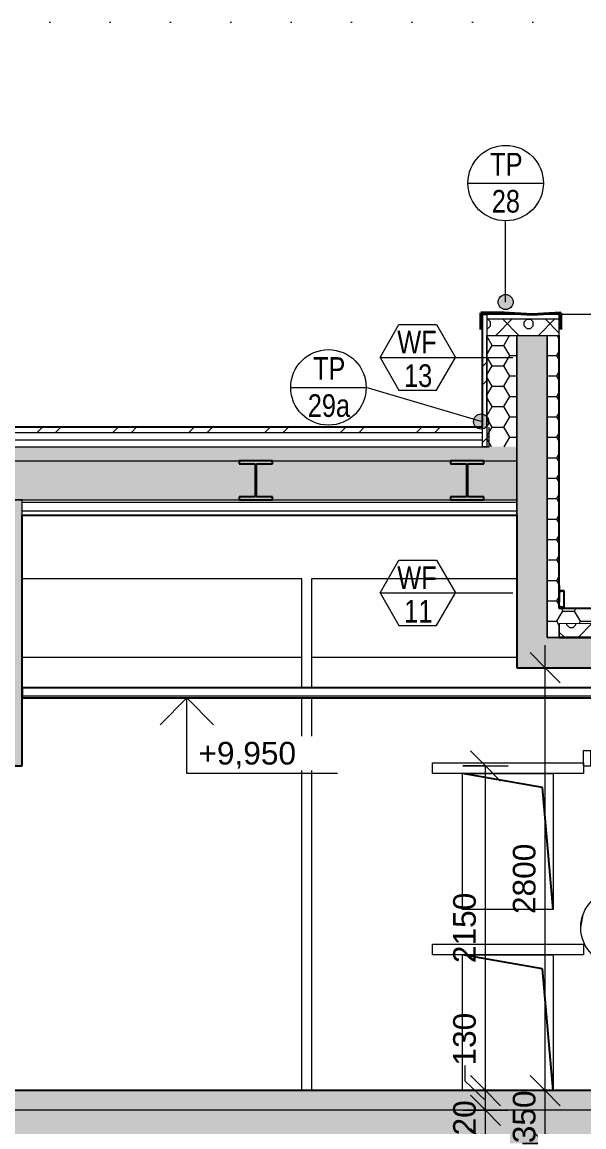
# Model space of a CAD drawing. Header units: millimetres. Extents: x -7743 to 191930, y -8645 to 72638.
# Drawn here: x 10940 to 14664, y 7110 to 14425 of the extents above; entities that cross this region are included whole.
import ezdxf

# ---------------------------------------------------------------- set-up
doc = ezdxf.new("R2010")
doc.units = ezdxf.units.MM
doc.linetypes.add('HA_Dash_3mm-S1mm', pattern=[300, 200, -100])
doc.linetypes.add('HA_Dot-S4mm', pattern=[400, 0, -400])
for name, color, linetype, lineweight in [('A-____-____-DIMS', 9, 'Continuous', 5), ('A-____-____-DIMS-100', 9, 'Continuous', 5), ('A-CLNG-____-IDEN', 9, 'Continuous', 9), ('A-CLNG-____-MCUT', 9, 'Continuous', 25), ('A-DETL-____-THIN', 9, 'Continuous', 9), ('A-DETL-____-WIDE', 9, 'Continuous', 40), ('A-DETL-GENF-OTLN', 9, 'Continuous', 9), ('A-FLOR-____-MCUT', 9, 'Continuous', 25), ('A-FLOR-____-PATT', 9, 'Continuous', 25), ('A-FLOR-LEVL-OTLN', 9, 'Continuous', 9), ('A-GENM-____-IDEN', 9, 'Continuous', 9), ('A-GENM-____-MCUT', 9, 'Continuous', 9), ('A-GENM-____-OTLN', 9, 'Continuous', 9), ('A-ROOF-____-MCUT', 9, 'Continuous', 25), ('A-ROOF-____-PATT', 9, 'Continuous', 25), ('A-WALL-____-MCUT', 9, 'Continuous', 25), ('A-WALL-____-OTLN', 9, 'Continuous', 9), ('A-WALL-____-PATT', 9, 'Continuous', 25), ('G-____-____-DIMS', 9, 'Continuous', 5), ('G-____-____-TEXT', 9, 'Continuous', 5), ('I-WALL-____-MCUT', 9, 'Continuous', 25), ('I-WALL-____-OTLN', 9, 'Continuous', 9), ('S-BEAM-____-MCUT', 9, 'Continuous', 25), ('S-BEAM-____-OTLN', 9, 'Continuous', 9), ('S-COLS-____-OTLN', 9, 'Continuous', 9)]:
    doc.layers.add(name, color=color, linetype=linetype, lineweight=lineweight)
doc.styles.add('Arial', font='arial.ttf', dxfattribs={"height": 150})
doc.styles.add('Arial_3', font='arial.ttf', dxfattribs={"width": 0.8, "height": 150})
doc.dimstyles.new('Inner_Dimensions', dxfattribs={"dimscale": 304.8, "dimtxt": 153.03891, "dimasz": 0.656168, "dimexe": 0.492126, "dimexo": 0.0625, "dimgap": 0.065617, "dimtad": 1, "dimdec": 0, "dimzin": 0, "dimdsep": 46, "dimtxsty": 'Arial', "dimblk1": 'OBLIQUE', "dimblk2": 'OBLIQUE', "dimsah": 1, "dimcen": 0.09, "dimdle": 0.492126, "dimazin": 0, "dimtfac": 1, "dimtdec": 4, "dimtix": 1, "dimtmove": 0, "dimatfit": 3, "dimfxl": 0.492126, "dimfxlon": 1, "dimtvp": 1, "dimtolj": 1, "dimtzin": 0, "dimlwd": 9, "dimlwe": 9, "dimarcsym": 2})
doc.dimstyles.new('Inner_Dimensions_1', dxfattribs={"dimscale": 304.8, "dimtxt": 153.03891, "dimasz": 0.656168, "dimexe": 0.492126, "dimexo": 0.0625, "dimgap": 0.065617, "dimtad": 1, "dimdec": 0, "dimzin": 0, "dimdsep": 46, "dimtxsty": 'Arial', "dimblk1": 'OBLIQUE', "dimblk2": 'OBLIQUE', "dimsah": 1, "dimcen": 0.09, "dimdle": 0.492126, "dimazin": 0, "dimtfac": 1, "dimtdec": 4, "dimtix": 1, "dimtmove": 1, "dimatfit": 3, "dimfxl": 0.492126, "dimfxlon": 1, "dimtvp": 1, "dimtolj": 1, "dimtzin": 0, "dimlwd": 9, "dimlwe": 9, "dimarcsym": 2})
pattern_1 = [(0, (695.234, 1865.4), (117.188, 67.658), [78.125, -156.25]), (120, (695.234, 1865.4), (-117.18755, 67.65879), [78.125, -156.25]), (60, (695.234, 1865.4), (0.00045, 135.31679), [0, -156.25, 78.125, 0])]
pattern_2 = [(45, (765.94, 1865.4), (-141.4214, 141.4214), []), (0, (991.29, 1931.64), (141.421, 141.421), [25, -257.843]), (45, (1016.29, 1931.64), (-141.4214, 141.4214), [25, -175]), (90, (1033.96, 1949.32), (-141.421, 141.421), [25, -257.843]), (135, (1033.96, 1974.32), (-141.4214, -141.4214), [25, -175]), (0, (991.29, 1992), (141.421, 141.421), [25, -257.843]), (45, (973.6, 1974.32), (-141.4214, 141.4214), [25, -175]), (90, (973.61, 1949.32), (-141.421, 141.421), [25, -257.843]), (135, (991.29, 1931.64), (-141.4214, -141.4214), [25, -175]), (135, (958.79, 1865.4), (-141.4214, -141.4214), [])]
pattern_3 = [(45, (695.23, 1865.4), (-251.447, 251.447), []), (45, (695.23, 2246.4), (-251.447, 251.447), [])]

# ---------------------------------------------------------------- blocks, each defined once
blk = doc.blocks.new('HA_SFR_Wood_Rectangle - 50x100 JAKL-1983005-ŘEZ A-A OBJEKT A')
at = {"layer": 'S-BEAM-____-OTLN', "color": 250}
for p, q in [((14709.2, 9600), (14659.2, 9600)), ((14659.2, 9600), (14659.2, 9500)), ((14709.2, 9500), (14709.2, 9600)), ((14659.2, 9500), (14709.2, 9500))]:
    blk.add_line(p, q, dxfattribs=at)
blk = doc.blocks.new('TB_Porotherm KP11_5_1000mm - TB_Porotherm KP11_5_1000mm-V5-ŘEZ A-A OBJEKT A')
at = {"layer": 'A-GENM-____-OTLN', "color": 250}
for p, q in [((17060, 2100), (17060, 2171)), ((17060, 2171), (18060, 2171)), ((18060, 2171), (18060, 2100)), ((18060, 2100), (17060, 2100))]:
    blk.add_line(p, q, dxfattribs=at)
blk = doc.blocks.new('HA_GM_Opening_Rectangle_WallBased - Default-2177219-ŘEZ A-A OBJEKT A')
at = {"layer": 'A-DETL-GENF-OTLN', "color": 10, "lineweight": 25}
for p, q in [((14389.4, 806.6), (13860, 900)), ((14460, 0), (14389.4, 806.6))]:
    blk.add_line(p, q, dxfattribs=at)
blk = doc.blocks.new('HA_GM_Opening_Rectangle_WallBased - Default-2177365-ŘEZ A-A OBJEKT A')
at = {"layer": 'A-DETL-GENF-OTLN', "color": 10, "lineweight": 25}
for p, q in [((14389.4, 2006.6), (13860, 2100)), ((14460, 1200), (14389.4, 2006.6))]:
    blk.add_line(p, q, dxfattribs=at)
blk = doc.blocks.new('HA_GM_Opening_Circle_WallBased - Default-2229972-ŘEZ A-A OBJEKT A')
at = {"layer": 'A-GENM-____-MCUT', "color": 10, "linetype": 'HA_Dash_3mm-S1mm', "lineweight": 25}
for p, q in [((14502.6, 10694.5), (14500, 10694.5)), ((14502.6, 10694.5), (14500, 10694)), ((14502.6, 10584.5), (14502.6, 10694.5)), ((14502.6, 10584.5), (14500, 10585.1)), ((14500, 10584.5), (14502.6, 10584.5))]:
    blk.add_line(p, q, dxfattribs=at)
blk = doc.blocks.new('HA_GM_Opening_Circle_WallBased - Default-2230000-ŘEZ A-A OBJEKT A')
at = {"layer": 'A-GENM-____-MCUT', "color": 10, "linetype": 'HA_Dash_3mm-S1mm', "lineweight": 25}
for p, q in [((14531.6, 10659.5), (14502.6, 10659.5)), ((14531.6, 10659.5), (14503, 10653.7)), ((14531.6, 10549.5), (14531.6, 10659.5)), ((14531.6, 10549.5), (14500, 10555.9)), ((14500, 10549.5), (14531.6, 10549.5))]:
    blk.add_line(p, q, dxfattribs=at)
blk = doc.blocks.new('185-01_OBJEKT A_Central_rvt-1-ŘEZ A-A OBJEKT A')
at = {"layer": 'A-FLOR-____-PATT', "lineweight": 9}
blk.add_hatch(color=254, dxfattribs=at).paths.add_polyline_path([(16910, 10150), (16910, 10350), (14220, 10350), (14220, 10150), (16868.7, 10150)])
at = {"layer": 'A-FLOR-____-PATT', "lineweight": 5}
h = blk.add_hatch(color=7, dxfattribs=at)
h.paths.add_polyline_path([(23742.1, 7220), (23742.1, 7350), (23740.1, 7350), (23740.1, 7220)])
h.paths.add_polyline_path([(461, 7220), (18845, 7220), (18845, 7350), (100, 7350), (100, 7220)])
h.paths.add_polyline_path([(23370.1, 7220), (23370.1, 7350), (19095, 7350), (19095, 7220), (23158.3, 7220)])
at = {"layer": 'A-FLOR-____-PATT', "lineweight": 9}
h = blk.add_hatch(color=254, dxfattribs=at)
h.paths.add_polyline_path([(-260, 7000), (23370.1, 7000.9), (23370.1, 7220), (-260, 7220)])
h.paths.add_polyline_path([(23742.1, 7000), (23742.1, 7220), (23740.1, 7219.6), (23740.1, 7000)])
at = {"layer": 'A-ROOF-____-PATT', "lineweight": 5}
h = blk.add_hatch(dxfattribs=at)
h.set_pattern_fill('FP_6', color=8, style=0, pattern_type=2)
h.set_pattern_definition(pattern_3)
h.paths.add_polyline_path([(-385, 11707), (13990, 11707), (13990, 11742.2), (-385, 11742.2)])
h.paths.add_polyline_path([(19295, 11707), (23824.7, 11707), (23824.7, 11742.2), (19295, 11742.2)])
h = blk.add_hatch(dxfattribs=at)
h.set_pattern_fill('FP_5', color=50, style=0, pattern_type=2)
h.set_pattern_definition(pattern_1)
h.paths.add_polyline_path([(-85.9, 11519.6), (14220, 11519.6), (14220, 11613.3), (-340, 11613.3), (-340, 11519.6)])
h.paths.add_polyline_path([(19603.3, 11519.6), (23824.7, 11519.6), (23824.7, 11613.3), (19095, 11613.3), (19095, 11519.6)])
h = blk.add_hatch(dxfattribs=at)
h.set_pattern_fill('FP_5', color=50, style=0, pattern_type=2)
h.set_pattern_definition(pattern_1)
h.paths.add_polyline_path([(-85.9, 11262), (14220, 11262), (14220, 11519.6), (-340, 11519.6), (-340, 11262)])
h.paths.add_polyline_path([(19603.3, 11262), (23824.7, 11262), (23824.7, 11519.6), (19095, 11519.6), (19095, 11262)])
h = blk.add_hatch(dxfattribs=at)
h.set_pattern_fill('FP_5', color=50, style=0, pattern_type=2)
h.set_pattern_definition(pattern_1)
h.paths.add_polyline_path([(14500, 10441.4), (16510, 10450), (16510, 10550), (14500, 10541.4)])
h = blk.add_hatch(dxfattribs=at)
h.set_pattern_fill('FP_2', color=50, style=0, pattern_type=2)
h.set_pattern_definition(pattern_2)
h.paths.add_polyline_path([(16321.8, 10350), (16510, 10350), (16510, 10450), (14500, 10441.4), (14500, 10350), (15774.8, 10350)])
at = {"layer": 'A-WALL-____-PATT', "lineweight": 5}
h = blk.add_hatch(dxfattribs=at)
h.set_pattern_fill('FP_6', color=50, style=0, pattern_type=2)
h.set_pattern_definition(pattern_3)
h.paths.add_polyline_path([(13990, 11613.3), (14035, 11613.3), (14035, 11742.2), (14020, 11742.2), (14020, 12490), (13990, 12490), (13990, 11660.2)])
h = blk.add_hatch(dxfattribs=at)
h.set_pattern_fill('FP_5', color=50, style=0, pattern_type=2)
h.set_pattern_definition(pattern_1)
h.paths.add_polyline_path([(14134.1, 11613.3), (14220, 11613.3), (14220, 12350), (14020, 12350), (14020, 11613.3)])
at = {"layer": 'A-WALL-____-PATT', "lineweight": 9}
for points in [[(14420, 10350), (14420, 12350), (14220, 12350), (14220, 10350), (14407.5, 10350)], [(10940.5, 9500), (10940.5, 11262), (10690.5, 11262), (10690.5, 9500), (10852.5, 9500)]]:
    blk.add_hatch(color=254, dxfattribs=at).paths.add_polyline_path(points)
at = {"layer": 'A-WALL-____-PATT', "lineweight": 5}
h = blk.add_hatch(dxfattribs=at)
h.set_pattern_fill('FP_5', color=50, style=0, pattern_type=2)
h.set_pattern_definition(pattern_1)
h.paths.add_polyline_path([(14420, 10350), (14500, 10350), (14500, 12350), (14420, 12350), (14420, 10575.6)])
at = {"layer": 'A-CLNG-____-MCUT', "color": 10}
for p, q in [((18845, 10016.5), (10940.5, 10016.5)), ((10940.5, 10016.5), (10940.5, 9950)), ((10940.5, 9950), (18845, 9950))]:
    blk.add_line(p, q, dxfattribs=at)
at = {"layer": 'A-CLNG-____-MCUT', "color": 250, "lineweight": 9}
blk.add_line((18845, 9962.5), (10940.5, 9962.5), dxfattribs=at)
at = {"layer": 'A-FLOR-____-MCUT', "color": 10}
for p, q in [((14220, 10350), (14220, 10150)), ((16510, 10350), (14500, 10350)), ((14220, 10150), (16910, 10150)), ((18845, 7350), (900, 7350))]:
    blk.add_line(p, q, dxfattribs=at)
at = {"layer": 'A-FLOR-____-MCUT', "color": 250, "lineweight": 9}
for p, q in [((14500, 10350), (14420, 10350)), ((18845, 7220), (100, 7220))]:
    blk.add_line(p, q, dxfattribs=at)
at = {"layer": 'A-ROOF-____-MCUT', "color": 10}
for p, q in [((13990, 11742.2), (-385, 11742.2)), ((10940.5, 11159.5), (14220, 11159.5)), ((14500, 10350), (16510, 10350))]:
    blk.add_line(p, q, dxfattribs=at)
at = {"layer": 'A-ROOF-____-MCUT', "color": 250, "lineweight": 9}
for p, q in [((-385, 11707), (13990, 11707)), ((-340, 11660.2), (13990, 11660.2)), ((-340, 11613.3), (13990, 11613.3)), ((14020, 11613.3), (13990, 11613.3)), ((14220, 11519.6), (14220, 11613.3)), ((-340, 11519.6), (14220, 11519.6)), ((14220, 11262), (14220, 11519.6)), ((10690.5, 11262), (10940.5, 11262)), ((10940.5, 11262), (14220, 11262)), ((10940.5, 11247.4), (14220, 11247.4)), ((14220, 11247.4), (14220, 11262)), ((14220, 11188.8), (14220, 11247.4)), ((10940.5, 11188.8), (14220, 11188.8)), ((14220, 11159.5), (14220, 11188.8)), ((16510, 10450), (14500, 10441.4)), ((14500, 10441.4), (14500, 10350))]:
    blk.add_line(p, q, dxfattribs=at)
at = {"layer": 'A-ROOF-____-MCUT', "color": 10, "flags": 128}
blk.add_lwpolyline([(16510, 10550), (16286.7, 10549), (16063.3, 10548.1), (15840, 10547.1), (15616.6, 10546.2), (15393.3, 10545.2), (15170, 10544.3), (14946.6, 10543.3), (14723.3, 10542.4), (14500, 10541.4)], dxfattribs=at)
at = {"layer": 'A-WALL-____-MCUT', "color": 10}
for p, q in [((13990, 12490), (13990, 11742.2)), ((14020, 12490), (13990, 12490)), ((14500, 10541.4), (14500, 12350)), ((14220, 11159.5), (14220, 10350))]:
    blk.add_line(p, q, dxfattribs=at)
at = {"layer": 'A-WALL-____-MCUT', "color": 250, "lineweight": 9}
for p, q in [((14020, 12350), (14020, 11742.2)), ((14020, 11742.2), (14020, 12350)), ((14220, 12350), (14220, 11742.2)), ((14220, 11742.2), (14220, 12350)), ((14420, 10350), (14420, 12350)), ((14420, 12350), (14420, 10350)), ((13990, 11742.2), (13990, 11707)), ((13990, 11707), (13990, 11660.2)), ((14020, 11742.2), (14020, 11707)), ((14020, 11707), (14020, 11660.2)), ((14220, 11613.3), (14220, 11742.2)), ((13990, 11660.2), (13990, 11613.3)), ((14020, 11660.2), (14020, 11613.3)), ((13990, 11613.3), (14020, 11613.3)), ((14020, 11613.3), (14035, 11613.3)), ((14220, 11613.3), (14220, 11519.6)), ((14220, 11519.6), (14220, 11262)), ((10940.5, 11262), (10690.5, 11262)), ((10940.5, 11247.4), (10940.5, 11262)), ((10940.5, 11188.8), (10940.5, 11247.4)), ((14220, 11262), (14220, 11247.4)), ((14220, 11247.4), (14220, 11188.8)), ((10940.5, 11159.5), (10940.5, 11188.8)), ((14220, 11188.8), (14220, 11159.5)), ((14500, 10350), (14500, 10441.4)), ((14420, 10350), (14500, 10350))]:
    blk.add_line(p, q, dxfattribs=at)
at = {"layer": 'A-WALL-____-OTLN', "color": 250}
for p, q in [((14765, 12490), (14500, 12490)), ((14035, 11613.3), (14035, 11742.2)), ((14220, 11742.2), (14220, 11613.3)), ((10940.5, 10220), (12793.5, 10220)), ((12857.5, 10220), (14220, 10220))]:
    blk.add_line(p, q, dxfattribs=at)
at = {"layer": 'I-WALL-____-MCUT', "color": 10}
for p, q in [((10940.5, 9500), (10940.5, 11159.5)), ((10690.5, 9500), (10940.5, 9500))]:
    blk.add_line(p, q, dxfattribs=at)
at = {"layer": 'I-WALL-____-OTLN', "color": 250}
for p, q in [((12793.5, 10737.9), (10940.5, 10737.9)), ((14220, 10737.9), (12857.5, 10737.9)), ((10940.5, 10220), (12793.5, 10220)), ((12857.5, 10220), (14220, 10220)), ((13860, 8550), (13860, 9450)), ((13860, 9450), (14460, 9450)), ((14460, 9450), (14460, 8550)), ((14460, 8550), (13860, 8550)), ((13860, 7350), (13860, 8250)), ((13860, 8250), (14460, 8250)), ((14460, 8250), (14460, 7350))]:
    blk.add_line(p, q, dxfattribs=at)
at = {"layer": 'S-COLS-____-OTLN', "color": 250}
for p, q in [((12793.5, 10016.5), (12793.5, 10739.5)), ((12857.5, 10739.5), (12857.5, 10016.5)), ((12793.5, 7350), (12793.5, 9950)), ((12857.5, 9950), (12857.5, 7350))]:
    blk.add_line(p, q, dxfattribs=at)
at = {"layer": 'A-GENM-____-OTLN', "color": 250, "lineweight": 9}
for name, p in [('HA_GM_Opening_Circle_WallBased - Default-2229972-ŘEZ A-A OBJEKT A', (0, 0)), ('HA_GM_Opening_Circle_WallBased - Default-2230000-ŘEZ A-A OBJEKT A', (0, 0)), ('TB_Porotherm KP11_5_1000mm - TB_Porotherm KP11_5_1000mm-V5-ŘEZ A-A OBJEKT A', (-3400, 7350)), ('HA_GM_Opening_Rectangle_WallBased - Default-2177365-ŘEZ A-A OBJEKT A', (0, 7350)), ('TB_Porotherm KP11_5_1000mm - TB_Porotherm KP11_5_1000mm-V5-ŘEZ A-A OBJEKT A', (-3400, 6150)), ('HA_GM_Opening_Rectangle_WallBased - Default-2177219-ŘEZ A-A OBJEKT A', (0, 7350))]:
    blk.add_blockref(name, p, dxfattribs=at)
at = {"layer": 'S-BEAM-____-OTLN', "color": 250, "lineweight": 9}
blk.add_blockref('HA_SFR_Wood_Rectangle - 50x100 JAKL-1983005-ŘEZ A-A OBJEKT A', (0, 0), dxfattribs=at)
blk = doc.blocks.new('BD Libuτ_IFC_210924_ifc-1-ŘEZ A-A OBJEKT A')
at = {"layer": 'S-BEAM-____-MCUT', "color": 10}
for p, q in [((12599.7, 11520), (12379.7, 11520)), ((12379.7, 11520), (12379.7, 11501.3)), ((12379.7, 11501.3), (12484.9, 11501.3)), ((12484.9, 11501.3), (12484.9, 11281.1)), ((12494.4, 11281.1), (12494.4, 11501.3)), ((12494.4, 11501.3), (12599.7, 11501.3)), ((12599.7, 11501.3), (12599.7, 11520)), ((13999.7, 11520), (13779.7, 11520)), ((13779.7, 11520), (13779.7, 11501.3)), ((13779.7, 11501.3), (13885, 11501.3)), ((13885, 11501.3), (13885, 11281.1)), ((13894.5, 11281.1), (13894.5, 11501.3)), ((13894.5, 11501.3), (13999.7, 11501.3)), ((13999.7, 11501.3), (13999.7, 11520)), ((12484.9, 11281.1), (12379.7, 11281.1)), ((12379.7, 11281.1), (12379.7, 11262.4)), ((12599.7, 11281.1), (12494.4, 11281.1)), ((12599.7, 11262.4), (12599.7, 11281.1)), ((13885, 11281.1), (13779.7, 11281.1)), ((13779.7, 11281.1), (13779.7, 11262.4)), ((13999.7, 11281.1), (13894.5, 11281.1)), ((13999.7, 11262.4), (13999.7, 11281.1)), ((12379.7, 11262.4), (12599.7, 11262.4)), ((13779.7, 11262.4), (13999.7, 11262.4))]:
    blk.add_line(p, q, dxfattribs=at)
blk = doc.blocks.new('DIMBLOCK7-ŘEZ A-A OBJEKT A')
at = {"layer": 'A-____-____-DIMS-100', "lineweight": 9}
for p, q in [((14407.1, 7350), (14307.1, 7450)), ((14257.1, 7350), (14557.1, 7350)), ((14407.1, 7350), (14257.1, 7350)), ((14407.1, 7000), (14407.1, 7350)), ((14407.1, 7350), (14507.1, 7250)), ((14407.1, 7000), (14307.1, 7100)), ((14257.1, 7000), (14557.1, 7000)), ((14407.1, 7000), (14257.1, 7000)), ((14407.1, 7000), (14507.1, 6900))]:
    blk.add_line(p, q, dxfattribs=at)
at = {"layer": 'A-____-____-DIMS-100', "color": 0, "lineweight": 9, "insert": (14192.4, 7001.9), "char_height": 150, "width": 415.324, "attachment_point": 1, "rotation": 90, "line_spacing_factor": 0.941778, "style": 'Arial'}
blk.add_mtext('350', dxfattribs=at)
blk = doc.blocks.new('_Oblique')
at = {"color": 0, "linetype": 'ByBlock', "lineweight": -2}
blk.add_line((-0.5, -0.5), (0.5, 0.5), dxfattribs=at)
blk = doc.blocks.new('DIMBLOCK8-ŘEZ A-A OBJEKT A')
at = {"layer": 'A-____-____-DIMS-100', "lineweight": 9}
for p, q in [((14407.1, 10150), (14307.1, 10250)), ((14407.1, 7350), (14407.1, 10300)), ((14257.1, 10150), (14557.1, 10150)), ((14407.1, 10150), (14257.1, 10150)), ((14407.1, 10150), (14507.1, 10050)), ((14407.1, 7350), (14307.1, 7450)), ((14257.1, 7350), (14557.1, 7350)), ((14407.1, 7350), (14257.1, 7350)), ((14407.1, 7350), (14507.1, 7250))]:
    blk.add_line(p, q, dxfattribs=at)
at = {"layer": 'A-____-____-DIMS-100', "color": 0, "lineweight": 9, "insert": (14192.4, 8519.3), "char_height": 150, "width": 553.765, "attachment_point": 1, "rotation": 90, "line_spacing_factor": 0.941778, "style": 'Arial'}
blk.add_mtext('2800', dxfattribs=at)
blk = doc.blocks.new('DIMBLOCK19-ŘEZ A-A OBJEKT A')
at = {"layer": 'A-____-____-DIMS-100', "lineweight": 9}
for p, q in [((14011.5, 7220), (13911.5, 7320)), ((13861.5, 7220), (14161.5, 7220)), ((14011.5, 7220), (13861.5, 7220)), ((14011.5, 7000), (14011.5, 7220)), ((14011.5, 7220), (14111.5, 7120)), ((14011.5, 7000), (13911.5, 7100)), ((13861.5, 7000), (14161.5, 7000)), ((14011.5, 7000), (13861.5, 7000)), ((14011.5, 7000), (14111.5, 6900))]:
    blk.add_line(p, q, dxfattribs=at)
at = {"layer": 'A-____-____-DIMS-100', "color": 0, "lineweight": 9, "insert": (13796.8, 6936.9), "char_height": 150, "width": 415.324, "attachment_point": 1, "rotation": 90, "line_spacing_factor": 0.941778, "style": 'Arial'}
blk.add_mtext('220', dxfattribs=at)
blk = doc.blocks.new('DIMBLOCK20-ŘEZ A-A OBJEKT A')
at = {"layer": 'A-____-____-DIMS-100', "lineweight": 9}
for p, q in [((13873.8, 7516.1), (13873.8, 7416.1)), ((13873.8, 7416.1), (14011.5, 7285)), ((14011.5, 7350), (13911.5, 7450)), ((13861.5, 7350), (14161.5, 7350)), ((14011.5, 7350), (13861.5, 7350)), ((14011.5, 7220), (13911.5, 7320)), ((14011.5, 7220), (14011.5, 7350)), ((14011.5, 7350), (14111.5, 7250)), ((13861.5, 7220), (14161.5, 7220)), ((14011.5, 7220), (13861.5, 7220)), ((14011.5, 7220), (14111.5, 7120))]:
    blk.add_line(p, q, dxfattribs=at)
at = {"layer": 'A-____-____-DIMS-100', "color": 0, "lineweight": 9, "insert": (13796.8, 7516.1), "char_height": 150, "width": 415.324, "attachment_point": 1, "rotation": 90, "line_spacing_factor": 0.941778, "style": 'Arial'}
blk.add_mtext('130', dxfattribs=at)
blk = doc.blocks.new('DIMBLOCK21-ŘEZ A-A OBJEKT A')
at = {"layer": 'A-____-____-DIMS-100', "lineweight": 9}
for p, q in [((14011.5, 9500), (13911.5, 9600)), ((13861.5, 9500), (14161.5, 9500)), ((14011.5, 9500), (13861.5, 9500)), ((14011.5, 7350), (14011.5, 9500)), ((14011.5, 9500), (14111.5, 9400)), ((14011.5, 7350), (13911.5, 7450)), ((13861.5, 7350), (14161.5, 7350)), ((14011.5, 7350), (13861.5, 7350)), ((14011.5, 7350), (14111.5, 7250))]:
    blk.add_line(p, q, dxfattribs=at)
at = {"layer": 'A-____-____-DIMS-100', "color": 0, "lineweight": 9, "insert": (13796.8, 8194.3), "char_height": 150, "width": 553.765, "attachment_point": 1, "rotation": 90, "line_spacing_factor": 0.941778, "style": 'Arial'}
blk.add_mtext('2150', dxfattribs=at)
blk = doc.blocks.new('Spot Elevations - Flipped-794089-ŘEZ A-A OBJEKT A')
at = {"layer": 'G-____-____-DIMS', "lineweight": 9}
for p, q in [((-3048.7, 93.2), (-2871.9, 270)), ((-2871.9, 270), (-2695.2, 93.2)), ((-2871.9, -230), (-2871.9, 270)), ((-1871.9, -230), (-2871.9, -230))]:
    blk.add_line(p, q, dxfattribs=at)
blk = doc.blocks.new('HA_Tag_Ceiling - Group _ Type Mark-1822524-ŘEZ A-A OBJEKT A')
at = {"layer": 'A-CLNG-____-IDEN'}
blk.add_line((14892.5, 2040.3), (14907.6, 2125.8), dxfattribs=at)
blk.add_circle((15142.5, 2040.3), 250, dxfattribs=at)
blk = doc.blocks.new('HA_TAG_GM_Products - Generic-588599-ŘEZ A-A OBJEKT A')
at = {"layer": 'A-GENM-____-IDEN'}
blk.add_line((20920.4, 6719), (21420.4, 6719), dxfattribs=at)
blk.add_circle((21170.4, 6719), 250, dxfattribs=at)

msp = doc.modelspace()

# ---------------------------------------------------------------- hatches: boundary and pattern name
at = {"layer": 'A-DETL-GENF-OTLN', "lineweight": 5}
h = msp.add_hatch(dxfattribs=at)
h.set_pattern_fill('FP_2', color=50, style=0, pattern_type=2)
h.set_pattern_definition(pattern_2)
h.paths.add_polyline_path([(14020, 12350), (14500, 12350), (14500, 12460), (14020, 12460), (14020, 12450.7)])
at = {"layer": 'A-GENM-____-IDEN'}
h = msp.add_hatch(color=256, dxfattribs=at)
edge = h.paths.add_edge_path()
edge.add_arc((14145, 12571.6), 50, 0, 360)
h = msp.add_hatch(color=256, dxfattribs=at)
edge = h.paths.add_edge_path()
edge.add_arc((13982.2, 11780.2), 50, 0, 360)

# ---------------------------------------------------------------- linework, layer by layer
at = {"layer": 'A-DETL-____-THIN'}
for p, q in [((14500, 12490), (14020, 12490)), ((14020, 12490), (14020, 12460)), ((14020, 12460), (14020, 12350)), ((14020, 12460), (14500, 12460)), ((14500, 12460), (14500, 12490)), ((14500, 12350), (14500, 12460)), ((13312.7, 12205.3), (13437.7, 12421.8)), ((13437.7, 12421.8), (13687.7, 12421.8)), ((13687.7, 12421.8), (13812.7, 12205.3)), ((14020, 12350), (14500, 12350)), ((13312.7, 12205.3), (13812.7, 12205.3)), ((13312.7, 12205.3), (13437.7, 11988.8)), ((13687.7, 11988.8), (13812.7, 12205.3)), ((13812.7, 12205.3), (14192.7, 12205.3)), ((13437.7, 11988.8), (13687.7, 11988.8)), ((13312.7, 10645.3), (13437.7, 10861.8)), ((13437.7, 10861.8), (13687.7, 10861.8)), ((13687.7, 10861.8), (13812.7, 10645.3)), ((13312.7, 10645.3), (13812.7, 10645.3)), ((13312.7, 10645.3), (13437.7, 10428.8)), ((13687.7, 10428.8), (13812.7, 10645.3)), ((13812.7, 10645.3), (14192.7, 10645.3)), ((13437.7, 10428.8), (13687.7, 10428.8))]:
    msp.add_line(p, q, dxfattribs=at)
at = {"layer": 'A-DETL-____-WIDE'}
for p, q in [((13980, 12500), (13980, 12390)), ((14135, 12500), (13980, 12500)), ((14320, 12490), (14130, 12500)), ((14320, 12490), (14510, 12500)), ((14510, 12390), (14510, 12500))]:
    msp.add_line(p, q, dxfattribs=at)
at = {"layer": 'A-FLOR-LEVL-OTLN', "linetype": 'HA_Dot-S4mm', "lineweight": 5}
for p, q in [((-4080.2, 14425), (29818.8, 14425)), ((-4080.2, 7350), (29818.8, 7350))]:
    msp.add_line(p, q, dxfattribs=at)
at = {"layer": 'A-GENM-____-IDEN'}
for p, q in [((14145, 12571.6), (14145, 13109)), ((13982.2, 11780.2), (13220.5, 12006.3))]:
    msp.add_line(p, q, dxfattribs=at)
for centre in [(14145, 12571.6), (13982.2, 11780.2)]:
    msp.add_circle(centre, 50, dxfattribs=at)

# ---------------------------------------------------------------- block references
at = {"lineweight": 5}
for name in ['185-01_OBJEKT A_Central_rvt-1-ŘEZ A-A OBJEKT A', 'BD Libuτ_IFC_210924_ifc-1-ŘEZ A-A OBJEKT A']:
    msp.add_blockref(name, (0, 0), dxfattribs=at)
at = {"layer": 'A-CLNG-____-IDEN'}
msp.add_blockref('HA_Tag_Ceiling - Group _ Type Mark-1822524-ŘEZ A-A OBJEKT A', (-249.8, 6389.7), dxfattribs=at)
at = {"layer": 'A-GENM-____-IDEN'}
for p in [(-7025.4, 6640), (-8199.9, 5287.3)]:
    msp.add_blockref('HA_TAG_GM_Products - Generic-588599-ŘEZ A-A OBJEKT A', p, dxfattribs=at)
at = {"layer": 'G-____-____-DIMS', "lineweight": 9}
msp.add_blockref('Spot Elevations - Flipped-794089-ŘEZ A-A OBJEKT A', (14903.5, 9680), dxfattribs=at)

# ---------------------------------------------------------------- texts
at = {"layer": 'A-GENM-____-IDEN', "lineweight": 5, "char_height": 150, "attachment_point": 1, "style": 'Arial_3'}
for s, insert, width in [('TP', (14042.9, 13559.3), 256.54), ('28', (14053.3, 13313.8), 230.886), ('TP', (12868.4, 12206.5), 256.54), ('29a', (12834, 11961), 339.915)]:
    msp.add_mtext(s, dxfattribs=dict(at, insert=insert, width=width))
at = {"layer": 'G-____-____-TEXT', "color": 7, "lineweight": 9, "char_height": 150, "attachment_point": 1, "style": 'Arial_3'}
for s, insert, width in [('WF', (13426.7, 12381.2), 333.502), ('13', (13471.8, 12159.3), 230.886), ('WF', (13426.7, 10821.2), 333.502), ('1', (13471.8, 10599.3), 115.443), ('1', (13567, 10599.3), 115.443)]:
    msp.add_mtext(s, dxfattribs=dict(at, insert=insert, width=width))

# ---------------------------------------------------------------- dimensions: what is measured, and where the dimension line sits
at = {"layer": 'A-____-____-DIMS', "lineweight": 9}
for base, p1, p2, override, picture, middle in [((14407.1, 10150), (14257.1, 7350), (14257.1, 10150), {"dimpost": '<>', "dimfxl": 2800}, 'DIMBLOCK8-ŘEZ A-A OBJEKT A', (14310.5, 8750)), ((14011.5, 9500), (13861.5, 7350), (13861.5, 9500), {"dimpost": '<>', "dimfxl": 2150}, 'DIMBLOCK21-ŘEZ A-A OBJEKT A', (13914.9, 8425)), ((14407.1, 7350), (14257.1, 7000), (14257.1, 7350), {"dimpost": '<>', "dimfxl": 350}, 'DIMBLOCK7-ŘEZ A-A OBJEKT A', (14310.5, 7175)), ((14011.5, 7220), (13861.5, 7000), (13861.5, 7220), {"dimpost": '<>', "dimfxl": 220}, 'DIMBLOCK19-ŘEZ A-A OBJEKT A', (13914.9, 7110))]:
    dim = msp.add_linear_dim(base=base, p1=p1, p2=p2, angle=90, dimstyle='Inner_Dimensions', override=override, dxfattribs=at)
    dim.commit()
    dim.dimension.update_dxf_attribs({"geometry": picture, "text_midpoint": middle})
dim = msp.add_linear_dim(base=(14011.5, 7350), p1=(13861.5, 7220), p2=(13861.5, 7350), angle=90, dimstyle='Inner_Dimensions_1', override={"dimpost": '<>', "dimfxl": 130}, dxfattribs=at)
dim.commit()
dim.dimension.update_dxf_attribs({"geometry": 'DIMBLOCK20-ŘEZ A-A OBJEKT A', "text_midpoint": (13896.8, 7723.8), "dimtype": 160, "text_rotation": 90})

# ---------------------------------------------------------------- next in the draw order: texts
at = {"layer": 'G-____-____-DIMS', "lineweight": 9, "insert": (12109.4, 9659.3), "char_height": 150, "width": 773.133, "attachment_point": 1, "line_spacing_factor": 0.941778, "style": 'Arial', "bg_fill": 3, "box_fill_scale": 1.25, "bg_fill_color": 256, "bg_fill_true_color": 13158600, "bg_fill_transparency": 0}
msp.add_mtext('+9,950', dxfattribs=at)

doc.saveas('drawing.dxf')
